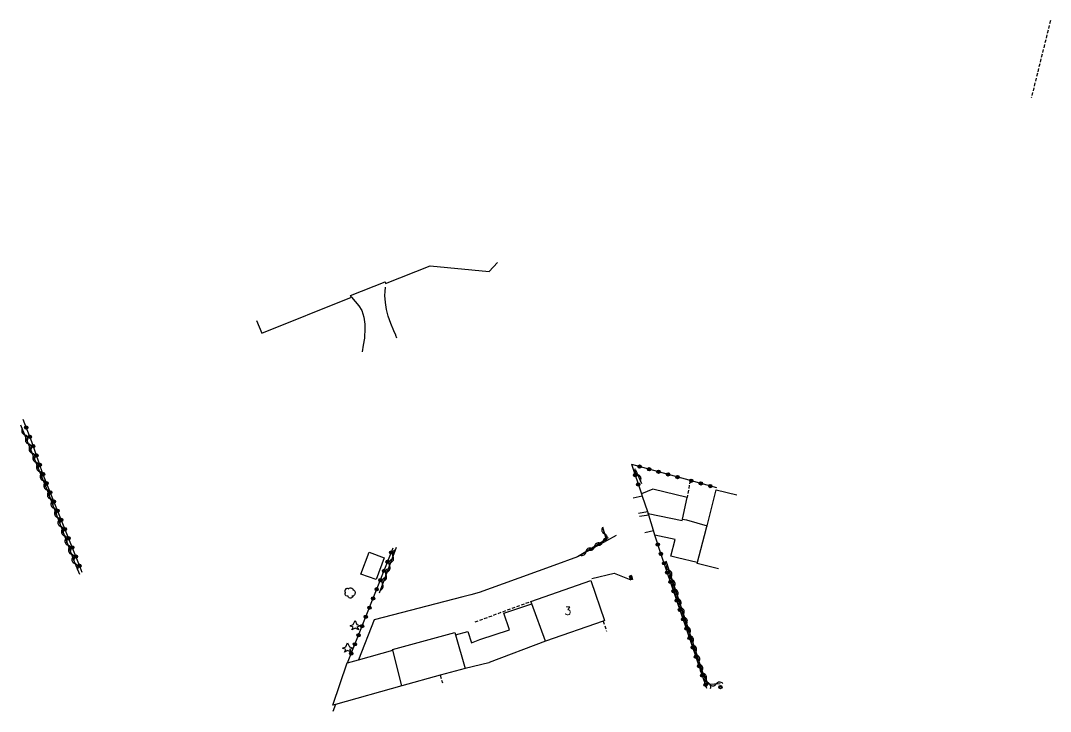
# Model space of a CAD drawing. Header units: millimetres. Extents: x 81006 to 82001, y 143028 to 144000.
# Drawn here: x 81310 to 81466.5, y 143113.8 to 143218.8 of the extents above; entities that cross this region are included whole.
import ezdxf
from ezdxf.enums import TextEntityAlignment as Align

# ---------------------------------------------------------------- set-up
doc = ezdxf.new("R2010")
doc.units = ezdxf.units.MM
doc.linetypes.add('DASHED', pattern=[0.75, 0.5, -0.25])
doc.layers.get('0').update_dxf_attribs({"linetype": 'CONTINUOUS'})
for name, color, linetype in [('W0014', 7, 'CONTINUOUS'), ('W0017', 7, 'CONTINUOUS'), ('W0101', 7, 'CONTINUOUS'), ('W0104', 1, 'CONTINUOUS'), ('W0112', 1, 'DASHED'), ('W0300', 7, 'CONTINUOUS'), ('W0303', 7, 'CONTINUOUS'), ('W0310', 3, 'CONTINUOUS'), ('W0323', 7, 'CONTINUOUS'), ('W0401', 7, 'CONTINUOUS'), ('W0991', 7, 'CONTINUOUS')]:
    doc.layers.add(name, color=color, linetype=linetype)
doc.styles.get("Standard").update_dxf_attribs({"font": 'romans.shx', "width": 0.85})

# ---------------------------------------------------------------- blocks, each defined once
blk = doc.blocks.new('T303')
for p, q in [((-0.77, 0), (-0.28, 0.21)), ((-0.28, -0.21), (-0.77, 0)), ((-0.28, 0.21), (0, 0.83)), ((0, 0.83), (0.28, 0.21)), ((0.28, 0.21), (0.83, 0)), ((0.83, 0), (0.28, -0.21)), ((-0.49, -0.63), (-0.28, -0.21)), ((0, -0.35), (-0.49, -0.63)), ((0.56, -0.63), (0, -0.35)), ((0.28, -0.21), (0.56, -0.63))]:
    blk.add_line(p, q)
blk = doc.blocks.new('T300')
for p, q in [((-0.8, 0.51), (-0.86, 0.34)), ((-0.86, 0.34), (-0.86, 0.17)), ((-0.86, 0.17), (-0.74, 0.06)), ((-0.69, 0.63), (-0.8, 0.51)), ((-0.8, -0.06), (-0.74, 0.06)), ((-0.74, 0.06), (-0.69, 0.11)), ((-0.57, 0.69), (-0.69, 0.63)), ((-0.46, 0.69), (-0.57, 0.69)), ((-0.29, 0.63), (-0.46, 0.69)), ((-0.29, 0.63), (-0.17, 0.74)), ((-0.23, 0.57), (-0.29, 0.63)), ((-0.17, 0.74), (-0.06, 0.8)), ((-0.06, 0.8), (0.06, 0.8)), ((0.06, 0.8), (0.23, 0.74)), ((0.23, 0.74), (0.34, 0.63)), ((0.34, 0.63), (0.4, 0.51)), ((0.46, 0.46), (0.34, 0.46)), ((0.4, 0.51), (0.4, 0.46)), ((0.57, 0.4), (0.46, 0.46)), ((0.57, 0.4), (0.69, 0.29)), ((0.69, 0.29), (0.74, 0.17)), ((0.74, 0.06), (0.69, -0.17)), ((0.74, 0.17), (0.74, 0.06)), ((-0.8, -0.17), (-0.8, -0.06)), ((-0.8, -0.23), (-0.8, -0.17)), ((-0.74, -0.34), (-0.8, -0.23)), ((-0.69, -0.4), (-0.74, -0.34)), ((-0.51, -0.46), (-0.69, -0.4)), ((-0.4, -0.46), (-0.51, -0.46)), ((-0.4, -0.46), (-0.34, -0.46)), ((-0.34, -0.46), (-0.34, -0.4)), ((-0.34, -0.51), (-0.34, -0.46)), ((-0.29, -0.63), (-0.34, -0.51)), ((-0.17, -0.74), (-0.29, -0.63)), ((-0.06, -0.8), (-0.17, -0.74)), ((0.06, -0.8), (-0.06, -0.8)), ((0.17, -0.74), (0.06, -0.8)), ((0.23, -0.69), (0.17, -0.74)), ((0.29, -0.46), (0.23, -0.46)), ((0.29, -0.63), (0.23, -0.69)), ((0.46, -0.4), (0.29, -0.46)), ((0.34, -0.51), (0.29, -0.63)), ((0.34, -0.51), (0.34, -0.46)), ((0.57, -0.34), (0.46, -0.4)), ((0.63, -0.29), (0.57, -0.34)), ((0.69, -0.17), (0.63, -0.29))]:
    blk.add_line(p, q)
blk = doc.blocks.new('T401')
for p, q in [((-0.3, 0.3), (0, 0.3)), ((-0.3, -0.25), (-0.3, 0.3)), ((-0.3, 0.15), (0, 0.15)), ((-0.3, 0), (0, 0)), ((0, 0.3), (0, -0.25)), ((-0.3, -0.15), (0, -0.15)), ((-0.3, -0.25), (-0.3, -0.3)), ((-0.3, -0.3), (0, -0.3)), ((0, -0.3), (0, -0.25))]:
    blk.add_line(p, q)
blk = doc.blocks.new('t323o')
at = {"color": 0, "linetype": 'Continuous'}
for radius in [0.25, 0.15]:
    blk.add_circle((0, 0), radius, dxfattribs=at)
blk = doc.blocks.new('t310o')
at = {"color": 0, "linetype": 'Continuous'}
for centre, start, end in [((-0.5, 0.38), 216.8699, 323.1304), ((0.5, -0.37), 36.8699, 143.1303)]:
    blk.add_arc(centre, 0.625, start, end, dxfattribs=at)

msp = doc.modelspace()

# ---------------------------------------------------------------- linework, layer by layer
at = {"layer": 'W0014'}
msp.add_lwpolyline([(81345.81, 143173.24), (81346.63, 143171.29), (81360.25, 143176.78), (81360.14, 143177.01), (81365.37, 143179.1), (81365.46, 143178.87), (81372.24, 143181.51), (81381.21, 143180.69), (81382.48, 143182.02)], dxfattribs=at)
at = {"layer": 'W0017'}
for points in [[(81366.99, 143171), (81366.7, 143171.65), (81366.23, 143172.75), (81365.85, 143173.87), (81365.6, 143174.89), (81365.42, 143175.95), (81365.35, 143177), (81365.37, 143177.64), (81365.44, 143178.27)], [(81360.25, 143176.78), (81360.82, 143176.11), (81361.39, 143175.45), (81361.85, 143174.73), (81362.15, 143173.73), (81362.28, 143172.66), (81362.31, 143171.59), (81362.27, 143171)], [(81362.26, 143170.95), (81362.23, 143170.55), (81362.05, 143169.5), (81361.87, 143168.46)], [(81367.01, 143170.95), (81366.99, 143171)], [(81367.18, 143170.56), (81367.01, 143170.95)], [(81404.45, 143146.55), (81403.1, 143146.22)], [(81403.87, 143143.95), (81405.26, 143144.22)], [(81405.45, 143143.65), (81404.05, 143143.42)], [(81400.51, 143140.54), (81394.63, 143137.3), (81391.03, 143136), (81383.32, 143133.2), (81379.68, 143131.87), (81378.43, 143131.55), (81377.18, 143131.22), (81363.71, 143127.73), (81361.32, 143121.68)], [(81404.87, 143141.01), (81406.17, 143141.3)], [(81396.8, 143134.01), (81400.2, 143134.85), (81402.74, 143133.84)]]:
    msp.add_lwpolyline(points, dxfattribs=at)
at = {"layer": 'W0101'}
for points in [[(81414.24, 143141.77), (81414.31, 143142.04), (81415.72, 143147.51), (81415.72, 143147.51), (81418.83, 143146.71)], [(81416.04, 143135.5), (81416.04, 143135.5), (81412.8, 143136.29), (81414.22, 143141.72), (81414.24, 143141.77)]]:
    msp.add_lwpolyline(points, dxfattribs=at)
msp.add_lwpolyline([(81389.77, 143124.49), (81387.67, 143130.19), (81387.53, 143130.55), (81396.63, 143133.73), (81398.74, 143127.63), (81398.51, 143127.55)], close=True, dxfattribs=at)
at = {"layer": 'W0104'}
for points in [[(81410.6, 143143.06), (81411.29, 143146.31), (81406.06, 143147.58), (81404.34, 143146.89), (81404.45, 143146.55), (81405.26, 143144.22), (81405.37, 143143.92), (81410.55, 143142.83)], [(81364.02, 143133.85), (81361.68, 143134.67), (81362.94, 143138.03), (81365.26, 143137.18), (81364.02, 143133.85)], [(81367.91, 143117.73), (81366.53, 143123.13), (81366.51, 143123.21), (81375.97, 143125.83), (81376.08, 143125.46), (81377.56, 143120.34), (81373.74, 143119.31)]]:
    msp.add_lwpolyline(points, close=True, dxfattribs=at)
for points in [[(81412.83, 143136.45), (81409.8, 143137.17), (81408.83, 143137.4), (81409.44, 143139.95), (81406.38, 143140.61), (81406.17, 143141.3), (81405.45, 143143.65), (81405.37, 143143.92)], [(81410.6, 143143.06), (81411.21, 143142.92), (81414.31, 143142.04)], [(81376.08, 143125.46), (81377.97, 143125.99), (81378.53, 143124.27), (81379.78, 143124.73), (81384.31, 143126.23), (81383.44, 143128.76), (81387.67, 143130.19)], [(81389.77, 143124.49), (81381.19, 143121.24), (81381.17, 143121.19), (81377.56, 143120.34)], [(81367.91, 143117.73), (81357.86, 143114.9), (81357.44, 143114.78), (81359.62, 143121.21), (81359.68, 143121.23), (81361.32, 143121.68), (81366.53, 143123.13)]]:
    msp.add_lwpolyline(points, dxfattribs=at)
at = {"layer": 'W0112'}
for points in [[(81466.5, 143218.79), (81463.59, 143207.06)], [(81411.74, 143148.92), (81411.29, 143146.31)], [(81379.05, 143127.42), (81387.53, 143130.55)], [(81398.51, 143127.55), (81399.05, 143126)], [(81373.74, 143119.31), (81374.08, 143118.16)]]:
    msp.add_lwpolyline(points, dxfattribs=at)
at = {"layer": 'W0310'}
for points in [[(81309.98, 143157.38), (81310.09, 143157.14), (81314.05, 143147.29), (81318.22, 143136.34), (81318.93, 143134.66)], [(81404.4, 143148.4), (81403.5, 143150.48)], [(81398.4, 143141.88), (81398.98, 143139.95), (81394.63, 143137.3)], [(81367.07, 143138.72), (81364.46, 143131.78)], [(81416.28, 143118.04), (81414.53, 143117.92), (81413.6, 143119.9), (81408.09, 143136.65)], [(81357.86, 143114.9), (81357.46, 143113.83)]]:
    msp.add_lwpolyline(points, dxfattribs=at)
at = {"layer": 'W0323'}
for points in [[(81319.35, 143134.91), (81319.01, 143135.76), (81314.79, 143146.38), (81313.37, 143149.94), (81311.67, 143154.77), (81310.38, 143158.18)], [(81410.48, 143149.27), (81402.87, 143151.36), (81402.83, 143151.37), (81404.34, 143146.89)], [(81415.79, 143147.8), (81411.74, 143148.92), (81411.59, 143148.96), (81410.48, 143149.27)], [(81414.27, 143117.31), (81407.37, 143137.5), (81406.38, 143140.61)], [(81359.68, 143121.23), (81366.6, 143138.67)]]:
    msp.add_lwpolyline(points, dxfattribs=at)

# ---------------------------------------------------------------- block references
at = {"layer": 'W0300'}
msp.add_blockref('T300', (81360.11, 143131.81), dxfattribs=at)
at = {"layer": 'W0303'}
for p in [(81360.82, 143126.83), (81359.69, 143123.44)]:
    msp.add_blockref('T303', p, dxfattribs=at)
at = {"layer": 'W0310'}
for p, rotation in [((81310.6, 143155.86), 291.8825408085331), ((81311.16, 143154.47), 291.8825408085331), ((81311.72, 143153.08), 291.8825408085331), ((81312.28, 143151.69), 291.8825408085331), ((81312.84, 143150.29), 291.8825408085331), ((81313.4, 143148.9), 291.8825408085331), ((81403.8, 143149.78), 113.3281210679838), ((81313.96, 143147.51), 291.8825408085331), ((81314.5, 143146.11), 290.8662069136363), ((81315.03, 143144.71), 290.8662069136363), ((81315.57, 143143.31), 290.8662069136363), ((81316.1, 143141.91), 290.8662069136363), ((81398.72, 143140.82), 286.6766653592178), ((81316.63, 143140.5), 290.8662069136363), ((81398.47, 143139.65), 211.3495808645637), ((81317.17, 143139.1), 290.8662069136363), ((81317.7, 143137.7), 290.8662069136363), ((81395.91, 143138.09), 211.3495808645637), ((81397.19, 143138.87), 211.3495808645637), ((81318.24, 143136.3), 293.0408731905272), ((81366.57, 143137.39), 249.3611047540734), ((81365.51, 143134.58), 249.3611047540734), ((81366.04, 143135.99), 249.3611047540734), ((81408.56, 143135.23), 108.2110018877931), ((81364.98, 143133.18), 249.3611047540734), ((81409.03, 143133.8), 108.2110018877931), ((81409.49, 143132.38), 108.2110018877931), ((81409.96, 143130.95), 108.2110018877931), ((81410.43, 143129.53), 108.2110018877931), ((81410.9, 143128.1), 108.2110018877931), ((81411.37, 143126.68), 108.2110018877931), ((81411.84, 143125.25), 108.2110018877931), ((81412.31, 143123.83), 108.2110018877931), ((81412.78, 143122.4), 108.2110018877931), ((81413.24, 143120.98), 108.2110018877931), ((81413.75, 143119.57), 115.1830044198999), ((81414.39, 143118.21), 115.1830044198999), ((81415.7, 143118), 184.037291679304)]:
    msp.add_blockref('t310o', p, dxfattribs=dict(at, rotation=rotation))
at = {"layer": 'W0323'}
for p, rotation in [((81310.84, 143156.95), 110.7565465185205), ((81311.37, 143155.55), 110.7565465185205), ((81311.89, 143154.14), 109.4046513570024), ((81312.39, 143152.72), 109.4046513570024), ((81312.89, 143151.31), 109.4046513570024), ((81404.06, 143151.03), 164.6550810641464), ((81313.39, 143149.9), 111.6876449515039), ((81403.38, 143149.73), 288.5843857477476), ((81405.5, 143150.63), 164.6550810641464), ((81406.95, 143150.24), 164.6550810641464), ((81408.4, 143149.84), 164.6550810641464), ((81409.84, 143149.44), 164.6550810641464), ((81313.94, 143148.5), 111.6876449515039), ((81403.86, 143148.31), 288.5843857477476), ((81411.92, 143148.87), 164.5393410685019), ((81413.37, 143148.47), 164.5393410685019), ((81414.81, 143148.07), 164.5393410685019), ((81314.5, 143147.11), 111.6876449515039), ((81315.05, 143145.71), 111.6915012755271), ((81315.6, 143144.32), 111.6915012755271), ((81316.16, 143142.93), 111.6915012755271), ((81316.71, 143141.53), 111.6915012755271), ((81317.27, 143140.14), 111.6915012755271), ((81317.82, 143138.74), 111.6915012755271), ((81406.83, 143139.18), 107.548431110214), ((81318.38, 143137.35), 111.6915012755271), ((81366.32, 143137.96), 68.34822450638235), ((81407.29, 143137.75), 107.548431110214), ((81318.93, 143135.96), 111.6915012755271), ((81365.21, 143135.17), 68.34822450638235), ((81365.76, 143136.56), 68.34822450638235), ((81407.77, 143136.33), 108.8899495815938), ((81364.66, 143133.78), 68.34822450638235), ((81408.25, 143134.91), 108.8899495815938), ((81364.1, 143132.38), 68.34822450638235), ((81408.74, 143133.49), 108.8899495815938), ((81409.22, 143132.08), 108.8899495815938), ((81363.55, 143130.99), 68.34822450638235), ((81409.71, 143130.66), 108.8899495815938), ((81363, 143129.59), 68.34822450638235), ((81410.19, 143129.24), 108.8899495815938), ((81362.44, 143128.2), 68.34822450638235), ((81410.68, 143127.82), 108.8899495815938), ((81361.89, 143126.8), 68.34822450638235), ((81411.17, 143126.4), 108.8899495815938), ((81361.34, 143125.41), 68.34822450638235), ((81411.65, 143124.98), 108.8899495815938), ((81360.23, 143122.62), 68.34822450638235), ((81360.78, 143124.02), 68.34822450638235), ((81412.14, 143123.56), 108.8899495815938), ((81412.62, 143122.14), 108.8899495815938), ((81413.11, 143120.72), 108.8899495815938), ((81413.59, 143119.3), 108.8899495815938), ((81414.08, 143117.88), 108.8899495815938), ((81416.35, 143117.53), 256.2992316155153)]:
    msp.add_blockref('t323o', p, dxfattribs=dict(at, rotation=rotation))
at = {"layer": 'W0401', "rotation": 198.1222353866022}
msp.add_blockref('T401', (81402.62, 143134.08), dxfattribs=at)

# ---------------------------------------------------------------- texts
at = {"layer": 'W0991'}
msp.add_text('3', height=1.25, dxfattribs=at).set_placement((81393.15, 143129.11), align=Align.MIDDLE_CENTER)

doc.saveas('drawing.dxf')
